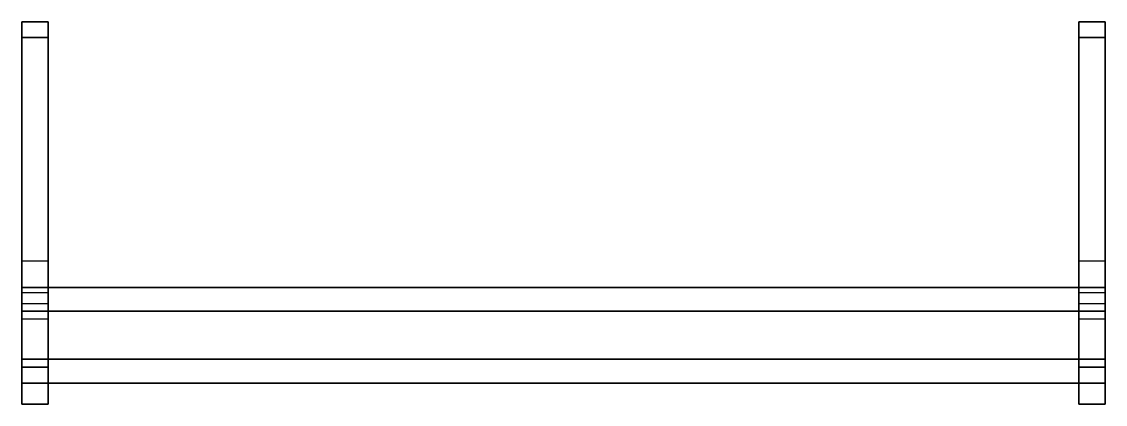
# Model space of a CAD drawing. Extents: x -1.02 to 1.02, y -0.13 to 0.59.
import ezdxf

# ---------------------------------------------------------------- set-up
doc = ezdxf.new("R2010")
doc.units = 0
doc.layers.add('BOGIE', color=5, linetype='CONTINUOUS')

msp = doc.modelspace()

# ---------------------------------------------------------------- linework, layer by layer
at = {"layer": 'BOGIE'}
for points in [[(-0.97, 0.59, 0.39), (-0.97, 0.56, 0.32), (-1.02, 0.56, 0.32), (-1.02, 0.59, 0.39)], [(-1.02, 0.56, 0.32), (-1.02, 0.03, 0.56), (-1.02, 0.06, 0.63), (-1.02, 0.59, 0.39)], [(-1.02, 0.59, 0.39), (-1.02, 0.06, 0.63), (-0.97, 0.06, 0.63), (-0.97, 0.59, 0.39)], [(-0.97, 0.06, 0.63), (-0.97, 0.03, 0.56), (-0.97, 0.56, 0.32), (-0.97, 0.59, 0.39)], [(0.97, 0.59, 0.39), (0.97, 0.06, 0.63), (1.02, 0.06, 0.63), (1.02, 0.59, 0.39)], [(1.02, 0.59, 0.39), (1.02, 0.56, 0.32), (0.97, 0.56, 0.32), (0.97, 0.59, 0.39)], [(0.97, 0.56, 0.32), (0.97, 0.03, 0.56), (0.97, 0.06, 0.63), (0.97, 0.59, 0.39)], [(1.02, 0.06, 0.63), (1.02, 0.03, 0.56), (1.02, 0.56, 0.32), (1.02, 0.59, 0.39)], [(-0.97, 0.56, 0.32), (-0.97, 0.03, 0.56), (-1.02, 0.03, 0.56), (-1.02, 0.56, 0.32)], [(1.02, 0.56, 0.32), (1.02, 0.03, 0.56), (0.97, 0.03, 0.56), (0.97, 0.56, 0.32)], [(-1.02, -0.06, 0.22), (-1.02, -0.13, 0.27), (-1.02, 0.08, 0.54), (-1.02, 0.14, 0.51)], [(-0.97, 0.14, 0.51), (-0.97, -0.06, 0.22), (-1.02, -0.06, 0.22), (-1.02, 0.14, 0.51)], [(-0.97, 0.08, 0.54), (-0.97, -0.13, 0.27), (-0.97, -0.06, 0.22), (-0.97, 0.14, 0.51)], [(1.02, 0.14, 0.51), (1.02, -0.06, 0.22), (0.97, -0.06, 0.22), (0.97, 0.14, 0.51)], [(0.97, -0.06, 0.22), (0.97, -0.13, 0.27), (0.97, 0.08, 0.54), (0.97, 0.14, 0.51)], [(1.02, 0.08, 0.54), (1.02, -0.13, 0.27), (1.02, -0.06, 0.22), (1.02, 0.14, 0.51)], [(1.02, 0.045, 0.7179), (1.02, 0.09, 0.64), (-1.02, 0.09, 0.64), (-1.02, 0.045, 0.7179)], [(1.02, 0.09, 0.64), (1.02, 0.045, 0.5621), (-1.02, 0.045, 0.5621), (-1.02, 0.09, 0.64)], [(-1.02, -0.045, 0.7179), (-1.02, 0.045, 0.7179), (-1.02, 0.09, 0.64), (-1.02, -0.09, 0.64)], [(-1.02, -0.09, 0.64), (-1.02, 0.09, 0.64), (-1.02, 0.045, 0.5621), (-1.02, -0.045, 0.5621)], [(1.02, -0.09, 0.64), (1.02, 0.09, 0.64), (1.02, 0.045, 0.7179), (1.02, -0.045, 0.7179)], [(1.02, -0.045, 0.5621), (1.02, 0.045, 0.5621), (1.02, 0.09, 0.64), (1.02, -0.09, 0.64)], [(-1.02, 0.08, 0.54), (-1.02, -0.13, 0.27), (-0.97, -0.13, 0.27), (-0.97, 0.08, 0.54)], [(0.97, 0.08, 0.54), (0.97, -0.13, 0.27), (1.02, -0.13, 0.27), (1.02, 0.08, 0.54)], [(1.02, -0.045, 0.7179), (1.02, 0.045, 0.7179), (-1.02, 0.045, 0.7179), (-1.02, -0.045, 0.7179)], [(1.02, 0.045, 0.5621), (1.02, -0.045, 0.5621), (-1.02, -0.045, 0.5621), (-1.02, 0.045, 0.5621)], [(1.02, -0.09, 0.64), (1.02, -0.045, 0.7179), (-1.02, -0.045, 0.7179), (-1.02, -0.09, 0.64)], [(1.02, -0.045, 0.5621), (1.02, -0.09, 0.64), (-1.02, -0.09, 0.64), (-1.02, -0.045, 0.5621)], [(-0.97, -0.06, 0.22), (-0.97, -0.13, 0.27), (-1.02, -0.13, 0.27), (-1.02, -0.06, 0.22)], [(1.02, -0.06, 0.22), (1.02, -0.13, 0.27), (0.97, -0.13, 0.27), (0.97, -0.06, 0.22)]]:
    msp.add_3dface(points, dxfattribs=at)

doc.saveas('drawing.dxf')
